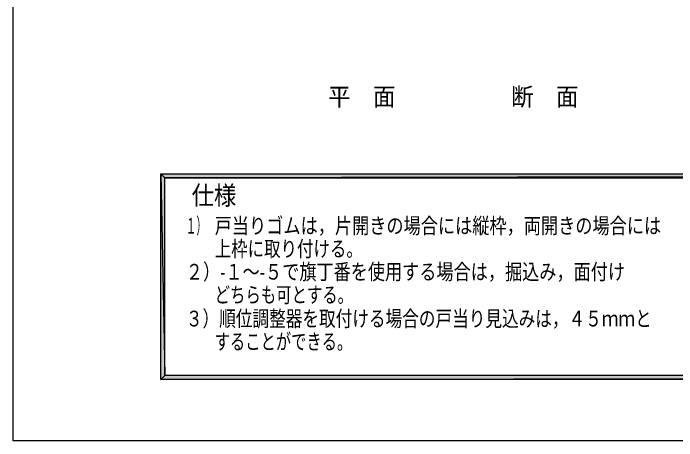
# Model space of a CAD drawing. Header units: millimetres. Extents: x 0 to 420, y 0 to 297.
# Drawn here: x 0.2 to 115.4, y 0 to 74.2 of the extents above; entities that cross this region are included whole.
import ezdxf
from ezdxf.enums import TextEntityAlignment as Align

# ---------------------------------------------------------------- set-up
doc = ezdxf.new("R2010")
doc.units = ezdxf.units.MM
doc.styles.add('kst32b', font='NotoSansJP-Variable.ttf')

msp = doc.modelspace()

# ---------------------------------------------------------------- hatches: boundary and pattern name
h = msp.add_hatch(color=7)
h.paths.add_polyline_path([(393.83, 11.35), (394.53, 10.65), (393.83, 45.64), (393.83, 11.35)])
h.paths.add_polyline_path([(394.53, 10.65), (393.83, 45.64), (394.53, 46.33), (394.53, 10.65)])
h.paths.add_polyline_path([(393.83, 45.64), (394.53, 46.33), (26.52, 45.64), (393.83, 45.64)])
h.paths.add_polyline_path([(394.53, 46.33), (26.52, 45.64), (25.82, 46.33), (394.53, 46.33)])
h.paths.add_polyline_path([(26.52, 45.64), (25.82, 46.33), (26.52, 11.35), (26.52, 45.64)])
h.paths.add_polyline_path([(25.82, 46.33), (26.52, 11.35), (25.82, 10.65), (25.82, 46.33)])
h.paths.add_polyline_path([(26.52, 11.35), (25.82, 10.65), (393.83, 11.35), (26.52, 11.35)])
h.paths.add_polyline_path([(25.82, 10.65), (393.83, 11.35), (394.53, 10.65), (25.82, 10.65)])

# ---------------------------------------------------------------- linework, layer by layer
at = {"lineweight": 13}
msp.add_lwpolyline([(0.19, 0), (0.19, 296.97), (420.16, 296.97), (420.16, 0)], close=True, dxfattribs=at)
at = {"lineweight": 0}
for points in [[(394.53, 46.33), (26.52, 45.64), (25.82, 46.33)], [(26.52, 45.64), (25.82, 46.33), (26.52, 11.35)], [(25.82, 46.33), (26.52, 11.35), (25.82, 10.65)], [(393.83, 45.64), (394.53, 46.33), (26.52, 45.64)], [(26.52, 11.35), (25.82, 10.65), (393.83, 11.35)], [(25.82, 10.65), (393.83, 11.35), (394.53, 10.65)]]:
    msp.add_lwpolyline(points, close=True, dxfattribs=at)

# ---------------------------------------------------------------- texts
at = {"style": 'kst32b'}
for s, height, p, p2 in [('平\u3000面', 3.119, (54.89, 58.19), (66.58, 58.19)), ('断\u3000面', 3.119, (86.68, 58.19), (98.37, 58.19)), ('仕様', 3.273, (31.18, 40.98), (38.94, 40.98)), ('１）', 2.728, (30.18, 35.98), (33.81, 35.98)), ('戸当りゴムは，片開きの場合には縦枠，両開きの場合には', 2.7278, (35.18, 35.98), (112.74, 35.98)), ('上枠に取り付ける。', 2.728, (35.18, 31.98), (60.92, 31.98)), ('２）-１～-５で旗丁番を使用する場合は，掘込み，面付け', 2.7278, (30.18, 27.98), (106.46, 27.98)), ('どちらも可とする。', 2.728, (35.18, 23.98), (59.21, 23.98)), ('３）順位調整器を取付ける場合の戸当り見込みは，４５ｍｍと', 2.7278, (30.18, 19.85), (111.11, 19.85)), ('することができる。', 2.728, (35.18, 15.85), (59.08, 15.85))]:
    msp.add_text(s, height=height, dxfattribs=at).set_placement(p, p2, align=Align.FIT)

doc.saveas('drawing.dxf')
